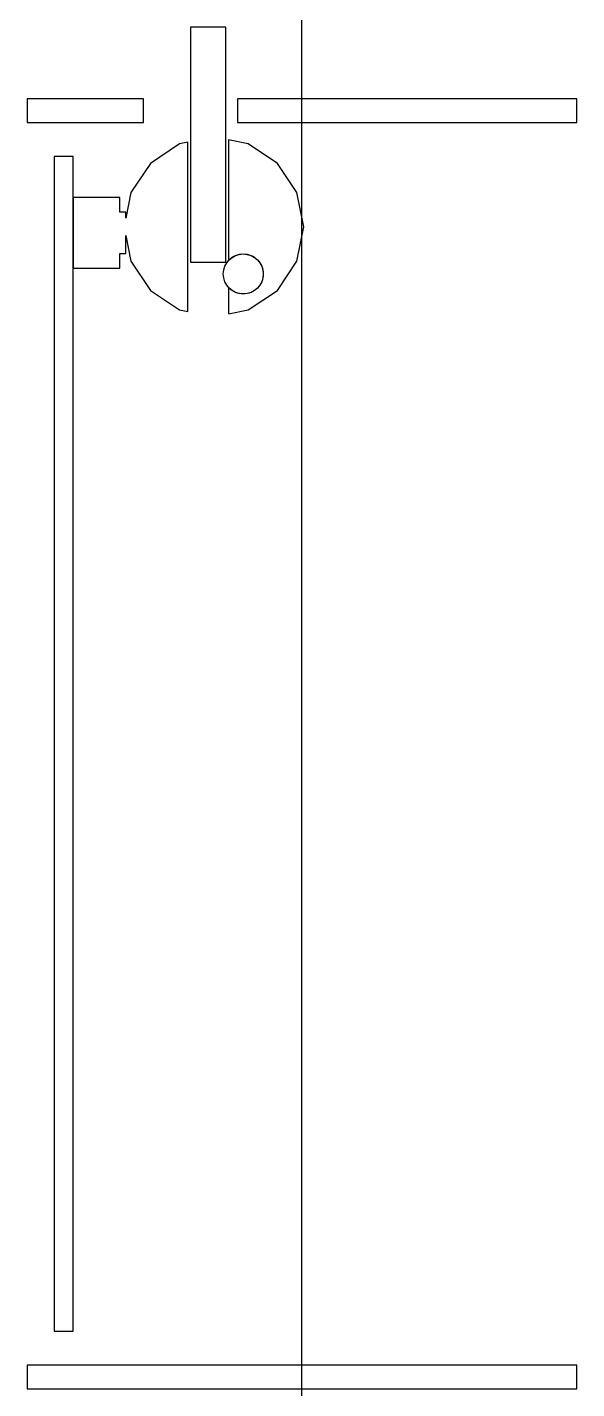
# Model space of a CAD drawing. Extents: x -23 to 23, y -58 to 58.
import ezdxf

# ---------------------------------------------------------------- set-up
doc = ezdxf.new("R2010")
doc.units = 0
doc.header["$MEASUREMENT"] = 0

msp = doc.modelspace()

# ---------------------------------------------------------------- linework, layer by layer
for p, q in [((-6.5, 58), (-9.5, 58)), ((-9.5, 58), (-9.5, 38)), ((-6.5, 38), (-6.5, 58)), ((-13.5, 51.9), (-23.4, 51.9)), ((-23.4, 51.9), (-23.4, 49.9)), ((-13.5, 49.9), (-13.5, 51.9)), ((23.4, 51.9), (-5.5, 51.9)), ((-5.5, 51.9), (-5.5, 49.9)), ((23.4, 49.9), (23.4, 51.9)), ((-23.4, 49.9), (-13.5, 49.9)), ((-5.5, 49.9), (23.4, 49.9)), ((-10.4264, 48.0648), (-12.9072, 46.4072)), ((-9.73183, 48.203), (-10.4264, 48.0648)), ((-9.73183, 33.797), (-9.73183, 48.203)), ((-4.57365, 48.0648), (-6.26817, 48.4019)), ((-6.26817, 48.4019), (-6.26817, 38.1322)), ((-2.0928, 46.4072), (-4.57365, 48.0648)), ((-19.5, 47), (-21.1, 47)), ((-21.1, 47), (-21.1, -53)), ((-19.5, -53), (-19.5, 47)), ((-12.9072, 46.4072), (-14.5648, 43.9264)), ((-0.43516, 43.9264), (-2.0928, 46.4072)), ((-15.5, 43.5), (-19.5, 43.5)), ((-19.5, 43.5), (-19.5, 37.5)), ((-15.5, 42.25), (-15.5, 43.5)), ((-14.5648, 43.9264), (-15, 41.7387)), ((0.14693, 41), (-0.43516, 43.9264)), ((-15, 42.25), (-15.5, 42.25)), ((-15, 41.7387), (-15, 42.25)), ((-0.43516, 38.0736), (0.14693, 41)), ((-15, 38.75), (-15, 40.2613)), ((-15, 40.2613), (-14.5648, 38.0736)), ((-15.5, 37.5), (-15.5, 38.75)), ((-15.5, 38.75), (-15, 38.75)), ((-6.20353, 38.2035), (-6.07977, 38.3157)), ((-6.07977, 38.3157), (-5.94561, 38.4152)), ((-5.94561, 38.4152), (-5.80234, 38.5011)), ((-5.80234, 38.5011), (-5.65135, 38.5725)), ((-5.65135, 38.5725), (-5.49408, 38.6288)), ((-5.49408, 38.6288), (-5.33205, 38.6693)), ((-5.33205, 38.6693), (-5.16683, 38.6939)), ((-5.16683, 38.6939), (-5, 38.7021)), ((-5, 38.7021), (-4.83317, 38.6939)), ((-4.83317, 38.6939), (-4.66795, 38.6693)), ((-4.66795, 38.6693), (-4.50592, 38.6288)), ((-4.50592, 38.6288), (-4.34865, 38.5725)), ((-4.34865, 38.5725), (-4.19766, 38.5011)), ((-4.19766, 38.5011), (-4.05439, 38.4152)), ((-4.05439, 38.4152), (-3.92023, 38.3157)), ((-3.92023, 38.3157), (-3.79647, 38.2035)), ((-19.5, 37.5), (-15.5, 37.5)), ((-14.5648, 38.0736), (-12.9072, 35.5928)), ((-9.5, 38), (-6.5, 38)), ((-6.26817, 38.1322), (-6.20353, 38.2035)), ((-3.79647, 38.2035), (-3.6843, 38.0798)), ((-3.6843, 38.0798), (-3.5848, 37.9456)), ((-3.5848, 37.9456), (-3.49893, 37.8023)), ((-3.49893, 37.8023), (-3.42751, 37.6513)), ((-3.42751, 37.6513), (-3.37124, 37.4941)), ((-3.37124, 37.4941), (-3.33066, 37.3321)), ((-3.33066, 37.3321), (-3.30615, 37.1668)), ((-3.30615, 37.1668), (-3.29795, 37)), ((-2.0928, 35.5928), (-0.43516, 38.0736)), ((-3.5848, 36.0544), (-3.6843, 35.9202)), ((-3.49893, 36.1977), (-3.5848, 36.0544)), ((-3.42751, 36.3487), (-3.49893, 36.1977)), ((-3.37124, 36.5059), (-3.42751, 36.3487)), ((-3.33066, 36.6679), (-3.37124, 36.5059)), ((-3.30615, 36.8332), (-3.33066, 36.6679)), ((-3.29795, 37), (-3.30615, 36.8332)), ((-12.9072, 35.5928), (-10.4264, 33.9352)), ((-6.20353, 35.7965), (-6.26817, 35.8678)), ((-6.26817, 35.8678), (-6.26817, 33.5981)), ((-6.07977, 35.6843), (-6.20353, 35.7965)), ((-5.94561, 35.5848), (-6.07977, 35.6843)), ((-5.80234, 35.4989), (-5.94561, 35.5848)), ((-5.65135, 35.4275), (-5.80234, 35.4989)), ((-5.49408, 35.3712), (-5.65135, 35.4275)), ((-5.33205, 35.3307), (-5.49408, 35.3712)), ((-5.16683, 35.3061), (-5.33205, 35.3307)), ((-5, 35.298), (-5.16683, 35.3061)), ((-4.83317, 35.3061), (-5, 35.298)), ((-4.66795, 35.3307), (-4.83317, 35.3061)), ((-4.50592, 35.3712), (-4.66795, 35.3307)), ((-4.57365, 33.9352), (-2.0928, 35.5928)), ((-4.34865, 35.4275), (-4.50592, 35.3712)), ((-4.19766, 35.4989), (-4.34865, 35.4275)), ((-4.05439, 35.5848), (-4.19766, 35.4989)), ((-3.92023, 35.6843), (-4.05439, 35.5848)), ((-3.79647, 35.7965), (-3.92023, 35.6843)), ((-3.6843, 35.9202), (-3.79647, 35.7965)), ((-10.4264, 33.9352), (-9.73183, 33.797)), ((-6.26817, 33.5981), (-4.57365, 33.9352)), ((-21.1, -53), (-19.5, -53)), ((23.4, -55.9), (-23.4, -55.9)), ((-23.4, -55.9), (-23.4, -57.9)), ((23.4, -57.9), (23.4, -55.9)), ((-23.4, -57.9), (23.4, -57.9))]:
    msp.add_line(p, q)
msp.add_xline((0, 51.9), (0, 1))
msp.add_circle((-5, 37), 1.70205)

doc.saveas('drawing.dxf')
